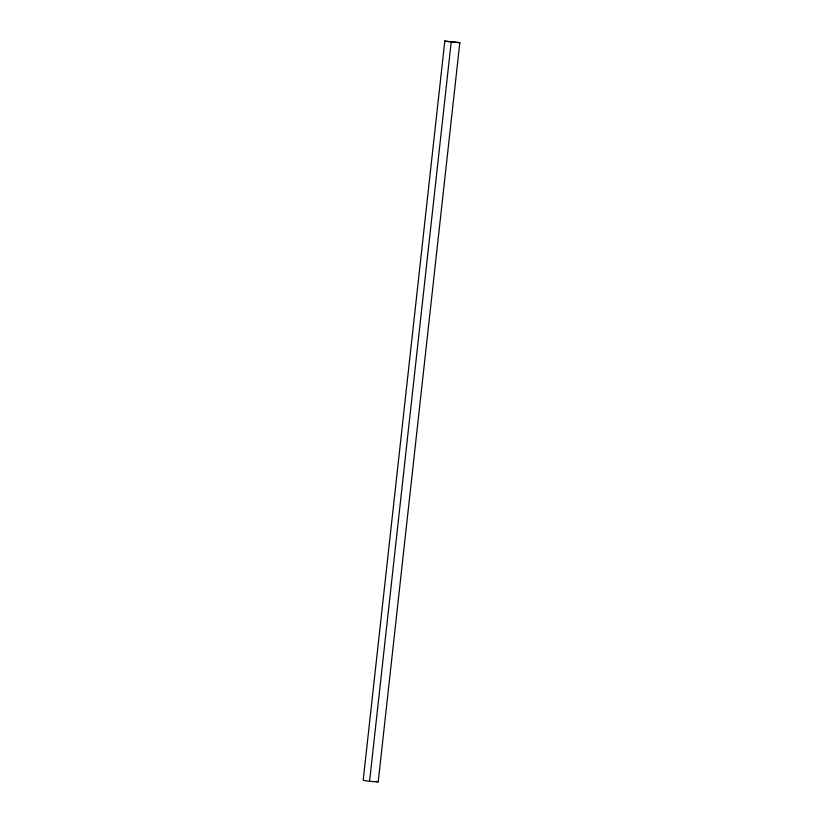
<?xml version="1.0" encoding="UTF-8"?>
<svg xmlns="http://www.w3.org/2000/svg" width="823" height="823" viewBox="0 0 823 823"><rect width="100%" height="100%" fill="white"/><g stroke="black" fill="none" stroke-linecap="round" stroke-linejoin="round"><path stroke-width="1.23" d="M444.79 41.15L363.18 780.307L369.578 781.377L378.21 781.85L459.82 42.693L444.79 41.15L459.82 42.693M369.578 781.377L451.179 42.22M376.08 781.49L378.21 781.85"/></g></svg>
